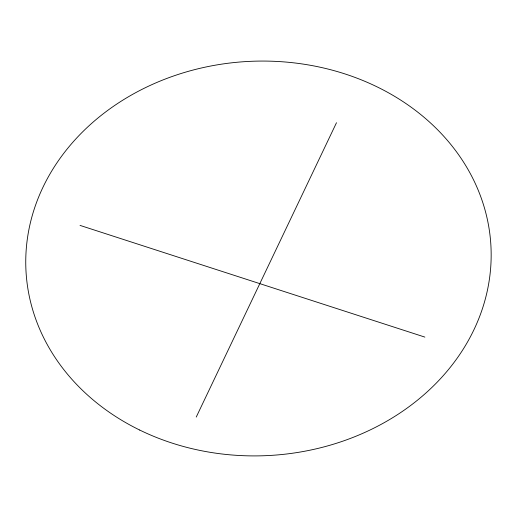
<?xml version="1.0" encoding="UTF-8"?>
<svg xmlns="http://www.w3.org/2000/svg" width="517" height="517" viewBox="0 0 517 517"><rect width="100%" height="100%" fill="white"/><g stroke="black" fill="none" stroke-linecap="round" stroke-linejoin="round"><path stroke-width="0.78" d="M196.24 417.07L336.489 122.729M80.032 225.399L424.864 337.103M139.693 430.041A232.805 197.307 -3.1 0 0 491.15 257.304A232.805 197.307 -3.1 0 0 144.521 88.11A232.805 197.307 -3.1 0 0 139.693 430.041"/></g></svg>
